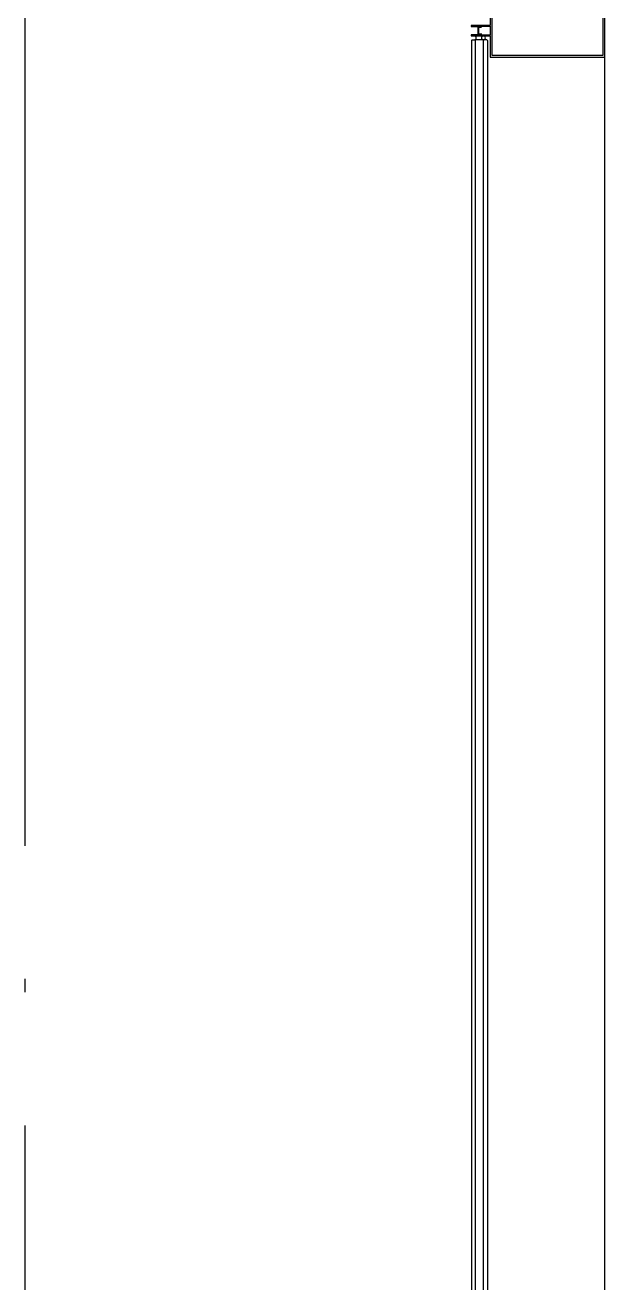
# Model space of a CAD drawing. Extents: x 1980812 to 2578970, y -669191 to 284498.
# Drawn here: x 2538768 to 2539638, y -291311 to -289422 of the extents above; entities that cross this region are included whole.
import ezdxf

# ---------------------------------------------------------------- set-up
doc = ezdxf.new("R2010")
doc.units = 0
doc.header["$LTSCALE"] = 1000
doc.header["$MEASUREMENT"] = 0
doc.linetypes.add('DOTE', pattern=[2.42, 2, -0.2, 0.02, -0.2])
for name, color, linetype in [('A-SECT-MCUT', 1, 'Continuous'), ('A-SECT-MCUT-FINE', 137, 'Continuous'), ('dote', 1, 'DOTE'), ('WINDOW', 2, 'Continuous'), ('空线', 3, 'Continuous')]:
    doc.layers.add(name, color=color, linetype=linetype)

# ---------------------------------------------------------------- blocks, each defined once
blk = doc.blocks.new('A$C5E1875B1')
at = {"layer": 'A-SECT-MCUT', "elevation": 0}
for points in [[(28230, -940), (28230, -900), (28365.6, -900), (28402, -900), (28402, -932.3), (28418.7, -932.3), (28418.7, -933.1), (28415.2, -934), (28414.7, -933.5), (28402, -933.5), (28402, -940), (28402, -946.6), (28414.7, -946.6), (28415.2, -946), (28418.7, -946.9), (28418.7, -947.8), (28402, -947.8), (28402, -980), (28365.6, -980), (28230, -980)], [(28399, -902.5), (28233, -902.5), (28233, -940), (28233, -977.5), (28399, -977.5)], [(28419.3, -934.7), (28415.5, -935), (28414.6, -933.9), (28415.2, -933.5), (28415.7, -934), (28419.3, -933.1), (28419.3, -932.3), (28430.5, -932.3), (28430.5, -933.8), (28420.5, -933.8), (28420.5, -946.3), (28430.5, -946.3), (28430.5, -947.8), (28419.3, -947.8), (28419.3, -946.9), (28415.7, -946), (28415.2, -946.6), (28414.6, -946.1), (28415.5, -945), (28419.3, -945.3)], [(28419.3, -934.7), (28415.5, -935), (28414.6, -933.9), (28415.2, -933.5), (28415.7, -934), (28419.3, -933.1), (28419.3, -932.3), (28430.5, -932.3), (28430.5, -933.8), (28420.5, -933.8), (28420.5, -946.3), (28430.5, -946.3), (28430.5, -947.8), (28419.3, -947.8), (28419.3, -946.9), (28415.7, -946), (28415.2, -946.6), (28414.6, -946.1), (28415.5, -945), (28419.3, -945.3)], [(28419.3, -934.7), (28415.5, -935), (28414.6, -933.9), (28415.2, -933.5), (28415.7, -934), (28419.3, -933.1), (28419.3, -932.3), (28430.5, -932.3), (28430.5, -933.8), (28420.5, -933.8), (28420.5, -946.3), (28430.5, -946.3), (28430.5, -947.8), (28419.3, -947.8), (28419.3, -946.9), (28415.7, -946), (28415.2, -946.6), (28414.6, -946.1), (28415.5, -945), (28419.3, -945.3)]]:
    blk.add_lwpolyline(points, close=True, dxfattribs=at)
at = {"layer": 'A-SECT-MCUT-FINE'}
for p, q in [((28411, -953.7, 0), (28425, -953.7, 0)), ((28411, -953.7, 0), (28425, -953.7, 0)), ((28411, -953.7, 0), (28425, -953.7, 0)), ((28230, -2641.7, 0), (28230, -980, 0)), ((28230, -3650, 0), (28230, -2641.7, 0))]:
    blk.add_line(p, q, dxfattribs=at)
blk.add_circle((28412.2, -950.7, 0), 2.98, dxfattribs=at)
blk.add_circle((28412.2, -950.7, 0), 2.98, dxfattribs=at)
blk.add_circle((28412.2, -950.7, 0), 2.98, dxfattribs=at)
blk.add_arc((28428.8, -951.2, 0), 5.39, 140.5682, 207.9183, dxfattribs=at)
blk.add_arc((28428.8, -951.2, 0), 5.39, 140.5682, 207.9183, dxfattribs=at)
blk.add_arc((28428.8, -951.2, 0), 5.39, 140.5682, 207.9183, dxfattribs=at)
at = {"layer": 'WINDOW'}
for p, q in [((28406, -954.7, 0), (28407, -953.7, 0)), ((28406, -954.7, 0), (28407, -953.7, 0)), ((28406, -954.7, 0), (28407, -953.7, 0)), ((28406, -954.7, 0), (28406, -2641.7, 0)), ((28407, -953.7, 0), (28411, -953.7, 0)), ((28407, -953.7, 0), (28411, -953.7, 0)), ((28407, -953.7, 0), (28411, -953.7, 0)), ((28411, -953.7, 0), (28412, -954.7, 0)), ((28411, -953.7, 0), (28412, -954.7, 0)), ((28411, -953.7, 0), (28412, -954.7, 0)), ((28412, -2641.7, 0), (28412, -954.7, 0)), ((28424, -2641.7, 0), (28424, -953.7, 0)), ((28425, -953.7, 0), (28424, -954.7, 0)), ((28425, -953.7, 0), (28424, -954.7, 0)), ((28425, -953.7, 0), (28424, -954.7, 0)), ((28429, -953.7, 0), (28425, -953.7, 0)), ((28429, -953.7, 0), (28425, -953.7, 0)), ((28429, -953.7, 0), (28425, -953.7, 0)), ((28430, -954.7, 0), (28429, -953.7, 0)), ((28430, -954.7, 0), (28429, -953.7, 0)), ((28430, -954.7, 0), (28429, -953.7, 0)), ((28430, -954.7, 0), (28430, -2641.7, 0)), ((28406, -2641.7, 0), (28406, -2885.3, 0)), ((28406, -2641.7, 0), (28406, -2722.5, 0)), ((28412, -2885.3, 0), (28412, -2641.7, 0)), ((28412, -2722.5, 0), (28412, -2641.7, 0)), ((28424, -2885.3, 0), (28424, -2641.7, 0)), ((28424, -2722.5, 0), (28424, -2641.7, 0)), ((28430, -2641.7, 0), (28430, -2885.3, 0)), ((28430, -2641.7, 0), (28430, -2722.5, 0))]:
    blk.add_line(p, q, dxfattribs=at)

msp = doc.modelspace()

# ---------------------------------------------------------------- linework, layer by layer
at = {"layer": 'dote'}
msp.add_line((2538768.4, -317274.3, 0), (2538768.4, -255997.6, 0), dxfattribs=at)

# ---------------------------------------------------------------- block references
at = {"layer": '空线', "xscale": -1, "rotation": 359.9999999999997}
msp.add_blockref('A$C5E1875B1', (2567868.4, -288490.4, 0), dxfattribs=at)

doc.saveas('drawing.dxf')
